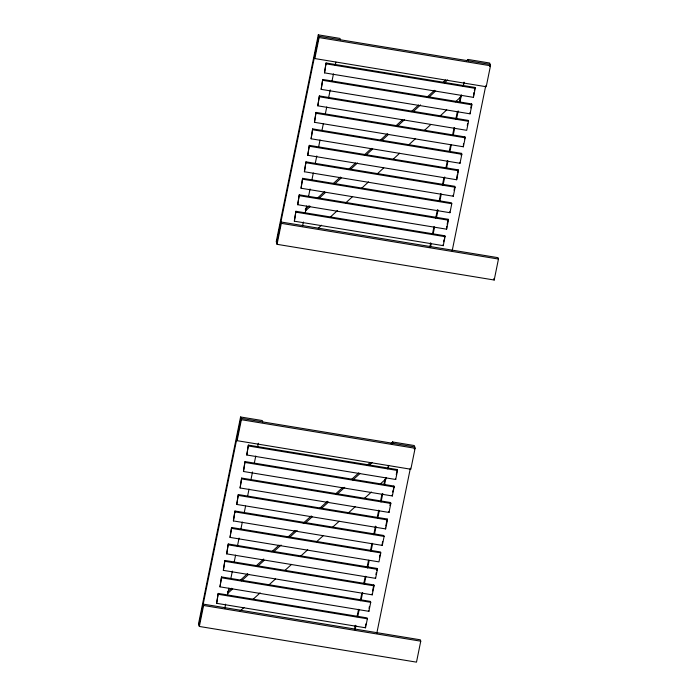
<?xml version="1.0" encoding="UTF-8"?>
<svg xmlns="http://www.w3.org/2000/svg" width="697" height="697" viewBox="0 0 697 697"><rect width="100%" height="100%" fill="white"/><g stroke="black" fill="none" stroke-linecap="round" stroke-linejoin="round"><path stroke-width="1.05" d="M262.699 421.912L262.299 420.552L240.578 416.98L198.54 623.728L199.342 626.455L416.492 662.15L420.753 641.179L420.352 639.811L203.202 604.116L203.602 605.484L199.342 626.455M340.406 39.781L340.005 38.422L318.294 34.85L276.247 241.589L277.049 244.325L494.199 280.02L498.46 259.049L498.059 257.681L280.917 221.986L281.318 223.354L277.049 244.325M198.941 625.087L240.979 418.348L414.698 446.899L414.271 449.034M276.648 242.957L318.695 36.218L490.087 64.385L489.651 66.52M392.15 444.102L392.585 441.968L414.297 445.54L415.098 448.267L410.838 469.238L237.119 440.687L241.38 419.707L240.578 416.98M466.406 60.927L468.001 59.463L489.686 63.026L490.488 65.753L486.218 86.733L314.826 58.557L319.095 37.577L318.294 34.85M218.205 593.417L216.645 603.323L365.542 627.797L367.371 618.805L367.101 617.899L218.205 593.417L216.645 603.323M221.55 576.942L219.991 586.839L368.896 611.321L370.726 602.33L370.455 601.415L221.55 576.942L219.991 586.839M224.904 560.458L223.345 570.364L372.242 594.837L374.071 585.846L373.81 584.94L224.904 560.458L223.345 570.364M228.259 543.982L226.699 553.88L375.596 578.362L377.425 569.371L377.155 568.456L228.259 543.982L226.699 553.88M231.604 527.498L230.045 537.404L378.95 561.878L380.78 552.887L380.51 551.98L231.604 527.498L230.045 537.404M234.959 511.023L233.399 520.92L382.296 545.403L384.125 536.411L383.855 535.496L234.959 511.023L233.399 520.92M238.313 494.548L236.753 504.445L385.65 528.918L387.48 519.927L387.21 519.021L238.313 494.548L236.753 504.445M241.659 478.064L240.099 487.961L389.004 512.443L390.834 503.452L390.564 502.537L241.659 478.064L240.099 487.961M245.013 461.588L243.453 471.486L392.35 495.959L394.18 486.968L393.91 486.062L245.013 461.588L243.453 471.486M248.367 445.104L246.799 455.002L395.704 479.484L397.534 470.492L397.264 469.578L248.367 445.104L246.799 455.002M295.911 211.287L294.352 221.193L443.257 245.666L445.078 236.675L444.817 235.769L295.911 211.287L294.352 221.193M299.266 194.811L297.706 204.709L446.603 229.191L448.432 220.2L448.162 219.285L299.266 194.811L297.706 204.709M302.611 178.327L301.052 188.234L449.957 212.707L451.787 203.716L451.517 202.81L302.611 178.327L301.052 188.234M305.966 161.852L304.406 171.75L453.303 196.232L455.132 187.24L454.871 186.326L305.966 161.852L304.406 171.75M309.32 145.368L307.76 155.274L456.657 179.748L458.487 170.756L458.217 169.85L309.32 145.368L307.76 155.274M312.665 128.893L311.106 138.79L460.011 163.272L461.841 154.281L461.571 153.366L312.665 128.893L311.106 138.79M316.02 112.409L314.46 122.315L463.357 146.788L465.187 137.797L464.925 136.891L316.02 112.409L314.46 122.315M319.374 95.933L317.815 105.831L466.711 130.313L468.541 121.322L468.271 120.407L319.374 95.933L317.815 105.831M322.72 79.458L321.16 89.355L470.066 113.829L471.895 104.838L471.625 103.931L322.72 79.458L321.16 89.355M326.074 62.974L324.514 72.871L473.411 97.353L475.241 88.362L474.971 87.447L326.074 62.974L324.514 72.871M224.774 608.411L225.636 604.151M227.37 595.621L228.886 588.163M230.838 578.571L232.354 571.113M234.087 562.584L235.603 555.126M237.337 546.605L239.071 538.075M240.805 529.546L242.321 522.088M244.272 512.495L245.579 506.1M247.522 496.517L249.047 489.05M250.99 479.466L252.514 472M254.248 463.479L255.764 456.021M257.498 447.491L258.36 443.231M302.428 226.525L303.352 222.021M305.216 212.838L306.602 206.033M308.553 196.441L310.069 188.983M311.803 180.453L313.319 172.995M315.271 163.403L316.786 155.945M318.52 147.415L320.036 139.958M321.988 130.365L323.286 123.97M325.238 114.386L326.754 106.92M328.487 98.399L330.221 89.869M331.955 81.349L333.471 73.891M335.205 65.361L335.858 62.164M429.822 247.017L430.694 242.756M432.428 234.227L433.943 226.769M435.677 218.239L437.411 209.719M439.145 201.189L440.661 193.731M442.395 185.202L443.911 177.744M445.862 168.151L447.378 160.693M449.33 151.101L450.628 144.706M452.58 135.122L454.096 127.656M455.829 119.135L457.345 111.677M459.297 102.084L460.386 96.752M430.441 247.313L431.094 244.116M433.046 234.523L434.562 227.065M436.514 217.473L438.03 210.015M439.763 201.494L441.279 194.027M443.013 185.507L444.747 176.977M446.481 168.456L447.997 160.998M449.948 151.406L451.247 145.011M453.198 135.418L454.714 127.96M456.666 118.368L458.182 110.91M459.915 102.381L461.431 94.923M463.165 86.393L464.036 82.133M354.442 629.53L355.304 625.27M357.038 616.74L358.563 609.283M360.288 600.753L361.813 593.295M363.756 583.703L365.28 576.245M367.223 566.652L368.53 560.257M370.482 550.665L371.998 543.207M373.731 534.686L375.465 526.157M377.199 517.627L378.715 510.169M380.449 501.648L381.965 494.19M383.916 484.598L384.997 479.266M355.061 629.827L355.923 625.566M357.875 615.974L359.173 609.579M361.124 599.986L362.64 592.528M364.374 584.008L365.899 576.541M367.633 568.02L369.149 560.562M371.1 550.97L372.616 543.503M374.568 533.919L376.084 526.453M377.818 517.932L379.334 510.474M381.067 501.945L382.801 493.424M384.535 484.894L386.051 477.436M387.785 468.907L388.438 465.709M388.055 468.462L388.691 465.343M365.481 625.889L365.881 623.893M369.035 608.411L369.436 606.416M372.59 590.934L373.81 584.94M375.936 574.45L376.345 572.455M376.755 570.46L377.155 568.456M379.49 556.973L379.9 554.978M382.235 543.494L382.644 541.491M385.789 526.008L387.21 519.021M389.954 505.534L390.564 502.537M392.699 492.056L393.099 490.061M393.509 488.057L393.91 486.062M396.253 474.579L397.264 469.578M443.597 241.763L443.998 239.759M444.407 237.764L444.817 235.769M446.742 226.281L446.603 229.191M447.152 224.277L448.162 219.285M454.052 190.325L454.461 188.329M457.206 174.842L456.657 179.748M457.607 172.847L458.217 169.85M461.161 155.37L461.571 153.366M463.496 143.878L463.357 146.788M464.516 138.886L464.925 136.891M467.26 125.408L467.661 123.404M470.815 107.922L471.625 103.931M473.96 92.448L473.411 97.353M474.369 90.444L474.971 87.447M452.161 250.885L485.748 85.705M376.772 633.399L410.367 468.218M463.235 86.114L463.88 82.952M305.242 209.37L309.233 205.693M317.205 198.349L324.393 191.736M333.166 183.651L340.345 177.038M349.119 168.953L355.505 163.072M364.278 154.995L371.457 148.374M380.24 140.297L387.419 133.685M396.192 125.599L402.578 119.718M411.352 111.633L418.531 105.02M427.313 96.935L434.492 90.322M443.266 82.237L445.662 80.033M305.643 210.738L310.426 206.329M319.209 198.244L325.586 192.363M335.161 183.546L341.547 177.665M350.321 169.58L357.5 162.967M366.273 154.891L372.66 149.01M382.235 140.193L388.621 134.312M397.395 126.227L404.574 119.614M413.347 111.529L420.526 104.916M428.507 97.571L435.686 90.959M444.468 82.873L447.657 79.928M318.302 228.163L321.491 225.218M330.265 217.142L337.444 210.529M345.424 203.184L352.604 196.571M361.377 188.486L368.556 181.873M377.33 173.797L383.707 167.916M393.282 159.099L399.66 153.227M408.433 145.142L415.612 138.529M424.386 130.452L430.772 124.571M440.347 115.754L446.725 109.882M455.498 101.797L461.083 96.656M227.449 591.91L231.482 588.251M240.352 580.218L247.601 573.64M256.47 565.607L263.727 559.029M271.795 551.719L279.053 545.15M287.922 537.108L295.18 530.53M303.239 523.229L311.298 515.919M319.365 508.61L327.424 501.309M335.492 493.999L342.75 487.421M351.619 479.388L358.868 472.81M366.936 465.5L370.159 462.581M391.122 443.588L392.733 442.125M227.849 593.269L232.685 588.887M241.554 580.854L248.812 574.276M257.681 566.243L264.128 560.397M273.808 551.623L281.065 545.054M289.935 537.012L297.192 530.434M305.251 523.133L312.509 516.555M321.378 508.514L328.635 501.945M336.695 494.635L344.762 487.325M352.821 480.024L360.079 473.446M368.948 465.404L372.172 462.486M240.003 611.121L244.037 607.47M252.906 599.429L260.164 592.859M269.033 584.818L275.481 578.972M285.16 570.207L291.607 564.361M300.477 556.319L307.734 549.75M316.604 541.708L323.051 535.862M332.73 527.098L339.178 521.251M348.047 513.219L355.304 506.641M364.174 498.599L371.431 492.03M380.301 483.988L385.938 478.874M319.095 37.577L490.488 65.753M326.344 63.889L475.241 88.362M322.99 80.364L471.895 104.838M319.635 96.839L468.541 121.322M316.29 113.323L465.187 137.797M312.936 129.799L461.841 154.281M309.581 146.283L458.487 170.756M306.236 162.758L455.132 187.24M302.881 179.242L451.787 203.716M299.527 195.718L448.432 220.2M296.181 212.202L445.078 236.675M281.318 223.354L498.46 259.049M241.38 419.707L415.098 448.267M248.629 446.019L397.534 470.492M245.283 462.494L394.18 486.968M241.929 478.97L390.834 503.452M238.574 495.454L387.48 519.927M235.229 511.929L384.125 536.411M231.874 528.413L380.78 552.887M228.52 544.888L377.425 569.371M225.175 561.373L374.071 585.846M221.82 577.848L370.726 602.33M218.466 594.332L367.371 618.805M203.602 605.484L420.753 641.179M467.966 59.454L468.401 60.822M469.795 112.923L470.066 113.829M459.741 162.357L460.011 163.272M493.798 278.652L494.199 280.02M453.041 195.317L453.303 196.232M449.687 211.801L449.957 212.707M442.987 244.76L443.257 245.666M314.425 57.189L314.826 58.557M392.585 441.968L392.986 443.336M395.434 478.569L395.704 479.484M392.089 495.053L392.35 495.959M388.734 511.528L389.004 512.443M385.38 528.012L385.65 528.918M382.034 544.488L382.296 545.403M375.326 577.447L375.596 578.362M371.98 593.931L372.242 594.837M368.626 610.406L368.896 611.321M365.272 626.891L365.542 627.797M236.719 439.319L237.119 440.687"/></g></svg>
